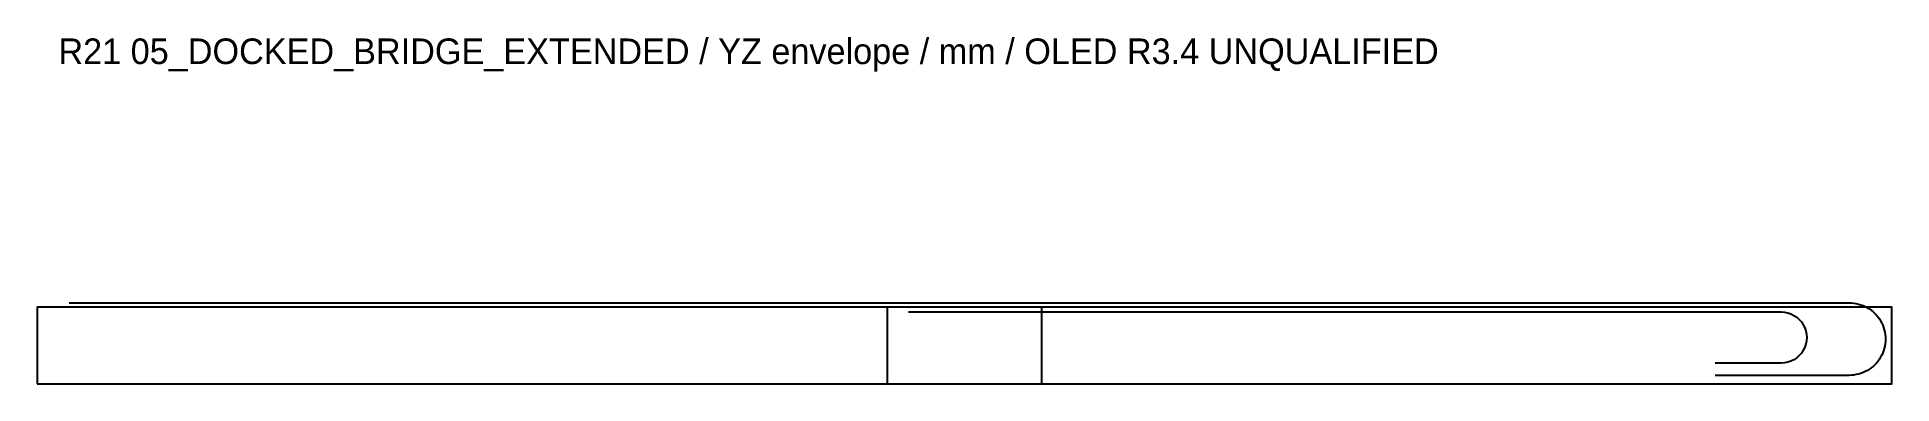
# Model space of a CAD drawing. Header units: millimetres. Extents: x 0 to 174, y 0 to 33.
import ezdxf

# ---------------------------------------------------------------- set-up
doc = ezdxf.new("R2010")
doc.units = ezdxf.units.MM
for name, color, linetype in [('A', 8, 'Continuous'), ('ANNOTATIONS', 7, 'Continuous'), ('B', 5, 'Continuous'), ('LOCAL_FPC', 6, 'Continuous'), ('OLED', 4, 'Continuous')]:
    doc.layers.add(name, color=color, linetype=linetype)

msp = doc.modelspace()

# ---------------------------------------------------------------- linework, layer by layer
at = {"layer": 'A'}
msp.add_lwpolyline([(0, 0), (94.25, 0), (94.25, 7.2), (0, 7.2), (0, 0)], dxfattribs=at)
at = {"layer": 'B'}
msp.add_lwpolyline([(79.75, 0), (174, 0), (174, 7.2), (79.75, 7.2), (79.75, 0)], dxfattribs=at)
at = {"layer": 'LOCAL_FPC'}
msp.add_lwpolyline([(81.75, 6.75), (163.61, 6.75), (163.92, 6.73), (164.23, 6.67), (164.53, 6.57), (164.81, 6.43), (165.07, 6.25), (165.31, 6.05), (165.51, 5.81), (165.69, 5.55), (165.83, 5.27), (165.93, 4.97), (165.99, 4.66), (166.01, 4.35), (165.99, 4.04), (165.93, 3.73), (165.83, 3.43), (165.69, 3.15), (165.51, 2.89), (165.31, 2.65), (165.07, 2.45), (164.81, 2.27), (164.53, 2.13), (164.23, 2.03), (163.92, 1.97), (163.61, 1.95), (157.42, 1.95)], dxfattribs=at)
at = {"layer": 'OLED'}
msp.add_lwpolyline([(3, 7.6), (79.75, 7.6), (170, 7.6), (170.22, 7.59), (170.44, 7.57), (170.66, 7.53), (170.88, 7.48), (171.09, 7.42), (171.3, 7.34), (171.5, 7.25), (171.7, 7.14), (171.89, 7.03), (172.07, 6.9), (172.24, 6.76), (172.4, 6.6), (172.56, 6.44), (172.7, 6.27), (172.83, 6.09), (172.94, 5.9), (173.05, 5.7), (173.14, 5.5), (173.22, 5.29), (173.28, 5.08), (173.33, 4.86), (173.37, 4.64), (173.39, 4.42), (173.4, 4.2), (173.39, 3.98), (173.37, 3.76), (173.33, 3.54), (173.28, 3.32), (173.22, 3.11), (173.14, 2.9), (173.05, 2.7), (172.94, 2.5), (172.83, 2.31), (172.7, 2.13), (172.56, 1.96), (172.4, 1.8), (172.24, 1.64), (172.07, 1.5), (171.89, 1.37), (171.7, 1.26), (171.5, 1.15), (171.3, 1.06), (171.09, 0.98), (170.88, 0.92), (170.66, 0.87), (170.44, 0.83), (170.22, 0.81), (170, 0.8), (157.42, 0.8)], dxfattribs=at)

# ---------------------------------------------------------------- texts
at = {"layer": 'ANNOTATIONS'}
msp.add_text('R21 05_DOCKED_BRIDGE_EXTENDED / YZ envelope / mm / OLED R3.4 UNQUALIFIED', height=2.4, dxfattribs=at).set_placement((2, 30))

doc.saveas('drawing.dxf')
